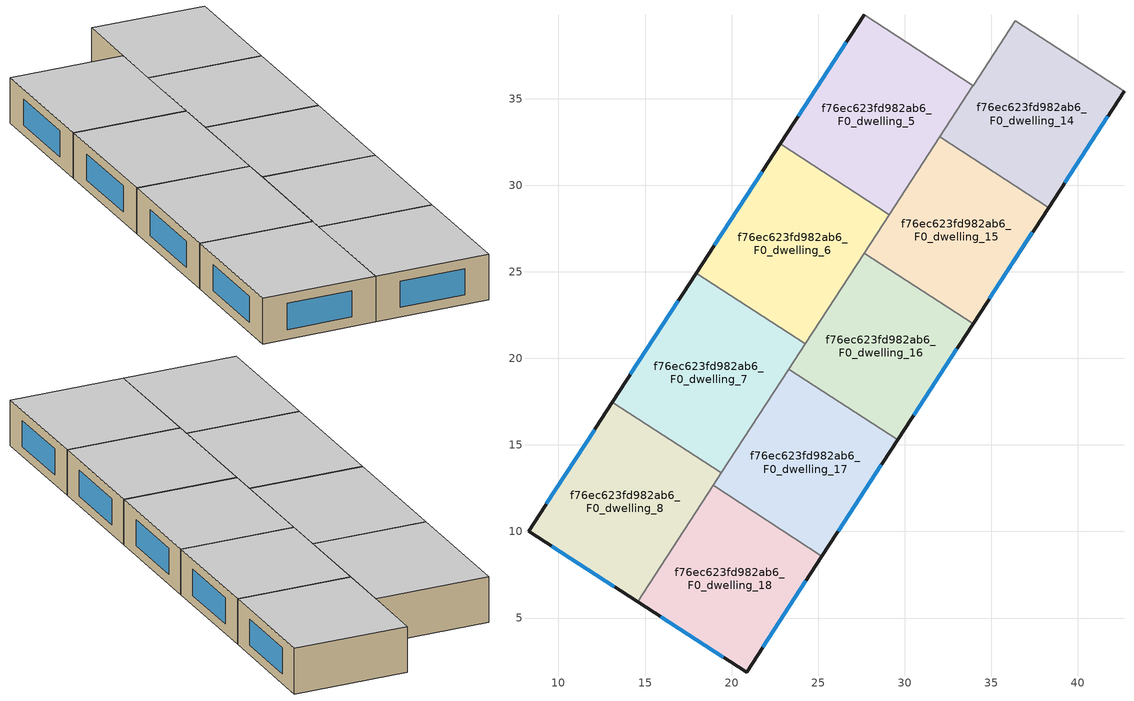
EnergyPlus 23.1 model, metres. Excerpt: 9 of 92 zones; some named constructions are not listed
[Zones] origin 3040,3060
f76ec623fd982ab6_F0_dwelling_14
 floor ground (EU_floor_Construction): 42.67,35.43 38.31,28.71 32.02,32.8 36.39,39.51 z0
 wall outside (EU_wall_Construction): 38.31,28.71 42.67,35.43 z0:3
 wall to f76ec623fd982ab6_F0_dwelling_13 (EU_wall_Construction): 42.67,35.43 36.39,39.51 z0:3
 wall to f76ec623fd982ab6_F0_dwelling_15 (EU_wall_Construction): 32.02,32.8 38.31,28.71 z0:3
 wall to f76ec623fd982ab6_F0_dwelling_5 (EU_wall_Construction): 33.95,35.76 32.02,32.8 z0:3
 wall to f76ec623fd982ab6_F0_dwelling_4 (EU_wall_Construction): 36.39,39.51 33.95,35.76 z0:3
 window (EU_Window_Construction): 39.25,30.15 41.74,33.99 z0.64:2.36
 ceiling to f76ec623fd982ab6_F1_dwelling_14 (EU_floor_Construction): 38.31,28.71 42.67,35.43 36.39,39.51 32.02,32.8 z3
f76ec623fd982ab6_F0_dwelling_15
 floor ground (EU_floor_Construction): 38.31,28.71 33.95,22 27.66,26.09 32.02,32.8 z0
 wall outside (EU_wall_Construction): 33.95,22 38.31,28.71 z0:3
 wall to f76ec623fd982ab6_F0_dwelling_16 (EU_wall_Construction): 27.66,26.09 33.95,22 z0:3
 wall to f76ec623fd982ab6_F0_dwelling_6 (EU_wall_Construction): 29.1,28.31 27.66,26.09 z0:3
 wall to f76ec623fd982ab6_F0_dwelling_5 (EU_wall_Construction): 32.02,32.8 29.1,28.31 z0:3
 window (EU_Window_Construction): 34.88,23.44 37.38,27.28 z0.64:2.36
 ceiling to f76ec623fd982ab6_F1_dwelling_15 (EU_floor_Construction): 33.95,22 38.31,28.71 32.02,32.8 27.66,26.09 z3
f76ec623fd982ab6_F0_dwelling_16
 floor ground (EU_floor_Construction): 33.95,22 29.59,15.29 23.3,19.38 27.66,26.09 z0
 wall outside (EU_wall_Construction): 29.59,15.29 33.95,22 z0:3
 wall to f76ec623fd982ab6_F0_dwelling_17 (EU_wall_Construction): 23.3,19.38 29.59,15.29 z0:3
 wall to f76ec623fd982ab6_F0_dwelling_7 (EU_wall_Construction): 24.25,20.85 23.3,19.38 z0:3
 wall to f76ec623fd982ab6_F0_dwelling_6 (EU_wall_Construction): 27.66,26.09 24.26,20.85 z0:3
 window (EU_Window_Construction): 30.52,16.73 33.01,20.56 z0.64:2.36
 ceiling to f76ec623fd982ab6_F1_dwelling_16 (EU_floor_Construction): 29.59,15.29 33.95,22 27.66,26.09 23.3,19.38 z3
f76ec623fd982ab6_F0_dwelling_17
 floor ground (EU_floor_Construction): 29.59,15.29 25.22,8.58 18.94,12.66 23.3,19.38 z0
 wall outside (EU_wall_Construction): 25.22,8.58 29.59,15.29 z0:3
 wall to f76ec623fd982ab6_F0_dwelling_18 (EU_wall_Construction): 18.94,12.66 25.22,8.58 z0:3
 wall to f76ec623fd982ab6_F0_dwelling_8 (EU_wall_Construction): 19.41,13.39 18.94,12.66 z0:3
 wall to f76ec623fd982ab6_F0_dwelling_7 (EU_wall_Construction): 23.3,19.37 19.41,13.39 z0:3
 window (EU_Window_Construction): 26.16,10.01 28.65,13.85 z0.64:2.36
 ceiling to f76ec623fd982ab6_F1_dwelling_17 (EU_floor_Construction): 25.22,8.58 29.59,15.29 23.3,19.38 18.94,12.66 z3
f76ec623fd982ab6_F0_dwelling_18
 floor ground (EU_floor_Construction): 25.22,8.58 20.87,1.87 14.57,5.94 18.94,12.66 z0
 wall outside (EU_wall_Construction): 14.57,5.94 20.87,1.87 25.22,8.58 z0:3
 wall to f76ec623fd982ab6_F0_dwelling_8 (EU_wall_Construction): 18.94,12.66 14.57,5.94 z0:3
 window (EU_Window_Construction): 21.8,3.31 24.29,7.14 / 15.92,5.07 19.52,2.74 z0.64:2.36
 ceiling to f76ec623fd982ab6_F1_dwelling_18 (EU_floor_Construction): 20.87,1.87 25.22,8.58 18.94,12.66 14.57,5.94 z3
f76ec623fd982ab6_F0_dwelling_5
 floor ground (EU_floor_Construction): 33.95,35.76 29.1,28.3 22.82,32.39 27.66,39.85 z0
 wall outside (EU_wall_Construction): 27.66,39.85 22.82,32.39 z0:3
 wall to f76ec623fd982ab6_F0_dwelling_4 (EU_wall_Construction): 33.95,35.76 27.66,39.85 z0:3
 wall to f76ec623fd982ab6_F0_dwelling_6 (EU_wall_Construction): 22.82,32.39 29.1,28.3 z0:3
 window (EU_Window_Construction): 26.62,38.25 23.85,33.99 z0.64:2.36
 ceiling to f76ec623fd982ab6_F1_dwelling_5 (EU_floor_Construction): 29.1,28.3 33.95,35.76 27.66,39.85 22.82,32.39 z3
f76ec623fd982ab6_F0_dwelling_6
 floor ground (EU_floor_Construction): 29.1,28.3 24.26,20.85 17.97,24.93 22.82,32.39 z0
 wall outside (EU_wall_Construction): 22.82,32.39 17.97,24.93 z0:3
 wall to f76ec623fd982ab6_F0_dwelling_7 (EU_wall_Construction): 17.97,24.93 24.26,20.85 z0:3
 window (EU_Window_Construction): 21.78,30.79 19.01,26.53 z0.64:2.36
 ceiling to f76ec623fd982ab6_F1_dwelling_6 (EU_floor_Construction): 24.26,20.85 29.1,28.3 22.82,32.39 17.97,24.93 z3
f76ec623fd982ab6_F0_dwelling_7
 floor ground (EU_floor_Construction): 24.26,20.85 19.41,13.39 13.12,17.47 17.97,24.93 z0
 wall outside (EU_wall_Construction): 17.97,24.93 13.12,17.47 z0:3
 wall to f76ec623fd982ab6_F0_dwelling_8 (EU_wall_Construction): 13.12,17.47 19.41,13.39 z0:3
 window (EU_Window_Construction): 16.93,23.33 14.16,19.07 z0.64:2.36
 ceiling to f76ec623fd982ab6_F1_dwelling_7 (EU_floor_Construction): 19.41,13.39 24.26,20.85 17.97,24.93 13.12,17.47 z3
f76ec623fd982ab6_F0_dwelling_8
 floor ground (EU_floor_Construction): 19.41,13.39 14.57,5.94 8.27,10 13.12,17.47 z0
 wall outside (EU_wall_Construction): 13.12,17.47 8.27,10 14.57,5.94 z0:3
 window (EU_Window_Construction): 9.62,9.13 13.22,6.81 / 12.08,15.87 9.31,11.6 z0.64:2.36
 ceiling to f76ec623fd982ab6_F1_dwelling_8 (EU_floor_Construction): 14.57,5.94 19.41,13.39 13.12,17.47 8.27,10 z3
[SCHEDULE:FILE] Column Number=1; Rows to Skip at Top=0; Number of Hours of Data=8760; Column Separator=Comma; Interpolate to Timestep=No; Minutes per Item=60; Adjust Schedule for Daylight Savings=Yes
Name | File
EU_Step8_GainSchedule_f76ec623fd982ab6_F4_dwelling_2_f000 | ../../schedules/f76ec623fd982ab6/f76ec623fd982ab6_F4_dwelling_2_f000_gain.csv
EU_Step8_GainSchedule_f76ec623fd982ab6_F4_dwelling_3_f000 | ../../schedules/f76ec623fd982ab6/f76ec623fd982ab6_F4_dwelling_3_f000_gain.csv
EU_Step8_GainSchedule_f76ec623fd982ab6_F4_dwelling_4_f000 | ../../schedules/f76ec623fd982ab6/f76ec623fd982ab6_F4_dwelling_4_f000_gain.csv
EU_Step8_GainSchedule_f76ec623fd982ab6_F4_dwelling_5_f000 | ../../schedules/f76ec623fd982ab6/f76ec623fd982ab6_F4_dwelling_5_f000_gain.csv
EU_Step8_GainSchedule_f76ec623fd982ab6_F4_dwelling_6_f000 | ../../schedules/f76ec623fd982ab6/f76ec623fd982ab6_F4_dwelling_6_f000_gain.csv
EU_Step8_GainSchedule_f76ec623fd982ab6_F4_dwelling_7_f000 | ../../schedules/f76ec623fd982ab6/f76ec623fd982ab6_F4_dwelling_7_f000_gain.csv
EU_Step8_GainSchedule_f76ec623fd982ab6_F4_dwelling_8_f000 | ../../schedules/f76ec623fd982ab6/f76ec623fd982ab6_F4_dwelling_8_f000_gain.csv
EU_Step8_GainSchedule_f76ec623fd982ab6_F4_dwelling_9_f000 | ../../schedules/f76ec623fd982ab6/f76ec623fd982ab6_F4_dwelling_9_f000_gain.csv
EU_Step8_GainSchedule_f76ec623fd982ab6_F4_dwelling_10_f000 | ../../schedules/f76ec623fd982ab6/f76ec623fd982ab6_F4_dwelling_10_f000_gain.csv
EU_Step8_GainSchedule_f76ec623fd982ab6_F4_dwelling_11_f000 | ../../schedules/f76ec623fd982ab6/f76ec623fd982ab6_F4_dwelling_11_f000_gain.csv
EU_Step8_GainSchedule_f76ec623fd982ab6_F4_dwelling_12_f000 | ../../schedules/f76ec623fd982ab6/f76ec623fd982ab6_F4_dwelling_12_f000_gain.csv
EU_Step8_GainSchedule_f76ec623fd982ab6_F4_dwelling_13_f000 | ../../schedules/f76ec623fd982ab6/f76ec623fd982ab6_F4_dwelling_13_f000_gain.csv
EU_Step8_GainSchedule_f76ec623fd982ab6_F4_dwelling_14_f000 | ../../schedules/f76ec623fd982ab6/f76ec623fd982ab6_F4_dwelling_14_f000_gain.csv
EU_Step8_GainSchedule_f76ec623fd982ab6_F4_dwelling_15_f000 | ../../schedules/f76ec623fd982ab6/f76ec623fd982ab6_F4_dwelling_15_f000_gain.csv
EU_Step8_GainSchedule_f76ec623fd982ab6_F4_dwelling_16_f000 | ../../schedules/f76ec623fd982ab6/f76ec623fd982ab6_F4_dwelling_16_f000_gain.csv
EU_Step8_GainSchedule_f76ec623fd982ab6_F4_dwelling_17_f000 | ../../schedules/f76ec623fd982ab6/f76ec623fd982ab6_F4_dwelling_17_f000_gain.csv
